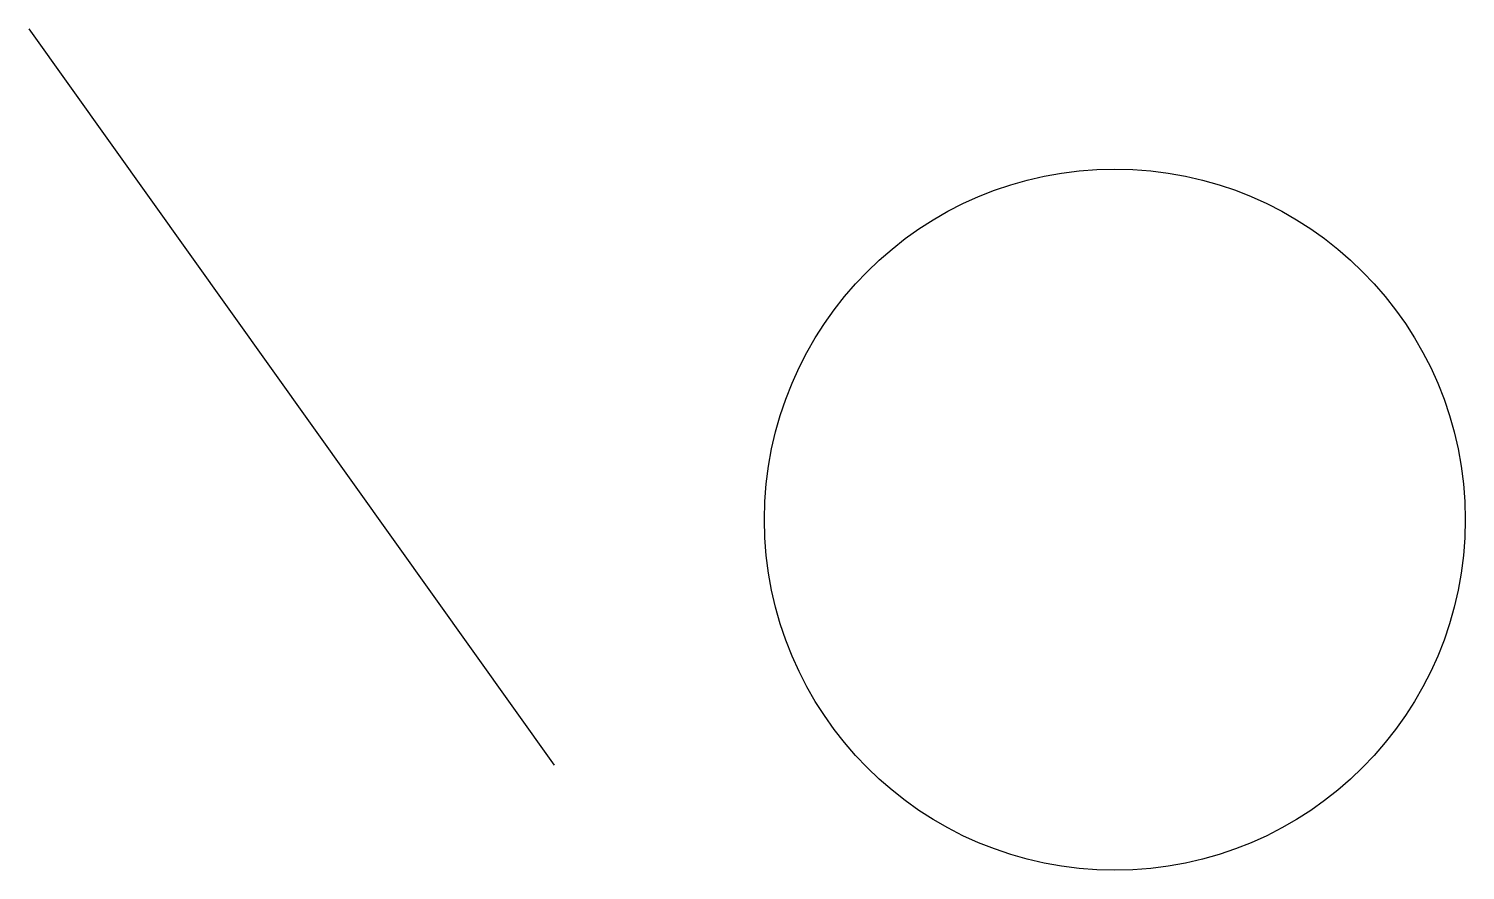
# Model space of a CAD drawing. Header units: millimetres. Extents: x 24 to 65, y 21 to 45.
import ezdxf

# ---------------------------------------------------------------- set-up
doc = ezdxf.new("R2010")
doc.units = ezdxf.units.MM
doc.layers.get('0').update_dxf_attribs({"color": 178, "lineweight": 25, "true_color": 0x000000})

msp = doc.modelspace()

# ---------------------------------------------------------------- linework, layer by layer
msp.add_line((24, 45), (39, 24))
msp.add_circle((55, 31), 10)

doc.saveas('drawing.dxf')
